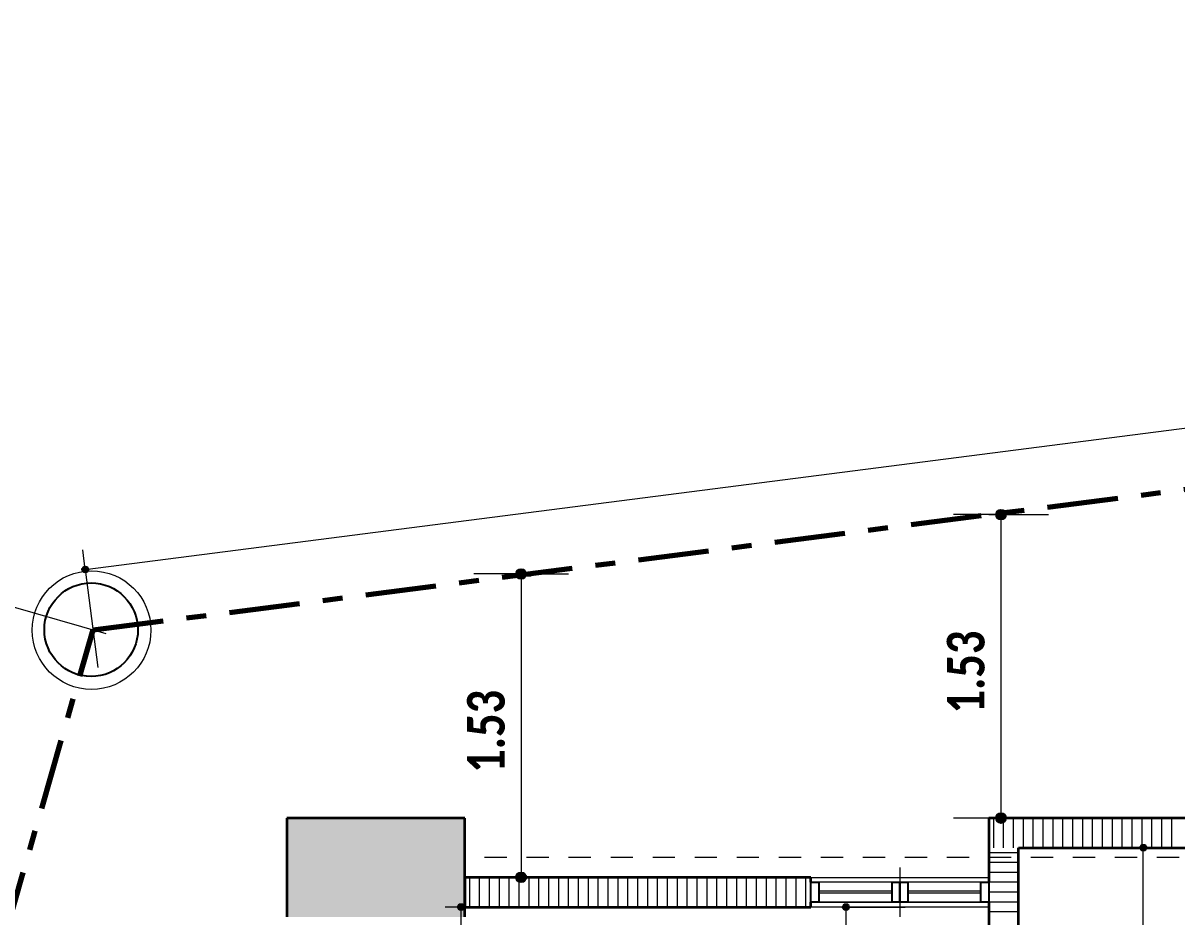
# Model space of a CAD drawing. Header units: metres. Extents: x -144 to 1000, y -717 to 29.
# Drawn here: x 595.15 to 600.99, y -548.68 to -544.15 of the extents above; entities that cross this region are included whole.
import ezdxf

# ---------------------------------------------------------------- set-up
doc = ezdxf.new("R2010")
doc.units = ezdxf.units.M
doc.linetypes.add('basculante modificado', pattern=[0.18, 0.1125, -0.0675])
doc.linetypes.add('Dash Dot 3_16_', pattern=[0.595313, 0.357187, -0.119063, 0, -0.119063])
doc.layers.get('0').update_dxf_attribs({"color": 1})
for name, color, linetype, lineweight in [('A-ANNO-DIMS', 1, 'Continuous', 9), ('A-DETL', 1, 'Continuous', 9), ('A-DETL-GENF', 1, 'Continuous', 9), ('A-DETL-THIN', 1, 'Continuous', 9), ('A-GLAZ', 1, 'Continuous', 9), ('A-WALL', 4, 'Continuous', 9), ('S-COLS', 7, 'Continuous', 9)]:
    doc.layers.add(name, color=color, linetype=linetype, lineweight=lineweight)
doc.layers.add('A-WALL-PATT', color=7, linetype='Continuous', lineweight=35, true_color=0x9c9c9c)
doc.styles.add('Calibri_B_7', font='calibrib.ttf', dxfattribs={"width": 0.8, "height": 0.18})

# ---------------------------------------------------------------- blocks, each defined once
blk = doc.blocks.new('A$C4d52d4f2')
blk.add_circle((-0.306642, -0.168692), 0.00238)
blk = doc.blocks.new('P')
at = {"layer": 'A-ANNO-DIMS', "lineweight": 25, "true_color": 0x0000ff}
h = blk.add_hatch(color=5, dxfattribs=at)
edge = h.paths.add_edge_path()
edge.add_arc((595.6732, -483.6342), 0.025, 0, 360)
h = blk.add_hatch(color=5, dxfattribs=at)
edge = h.paths.add_edge_path()
edge.add_arc((591.0425, -483.9117), 0.015, 0, 360)
h = blk.add_hatch(color=5, dxfattribs=at)
edge = h.paths.add_edge_path()
edge.add_arc((593.2468, -483.9342), 0.025, 0, 360)
h = blk.add_hatch(color=5, dxfattribs=at)
edge = h.paths.add_edge_path()
edge.add_arc((595.6732, -485.1688), 0.025, 0, 360)
at = {"layer": 'A-ANNO-DIMS', "lineweight": 25}
h = blk.add_hatch(color=256, dxfattribs=at)
edge = h.paths.add_edge_path()
edge.add_arc((596.3931, -485.3188), 0.015, 0, 360)
at = {"layer": 'A-ANNO-DIMS', "lineweight": 25, "true_color": 0x0000ff}
h = blk.add_hatch(color=5, dxfattribs=at)
edge = h.paths.add_edge_path()
edge.add_arc((593.2468, -485.4688), 0.025, 0, 360)
at = {"layer": 'A-ANNO-DIMS', "lineweight": 25}
h = blk.add_hatch(color=256, dxfattribs=at)
edge = h.paths.add_edge_path()
edge.add_arc((592.9428, -485.6188), 0.015, 0, 360)
h = blk.add_hatch(color=256, dxfattribs=at)
edge = h.paths.add_edge_path()
edge.add_arc((594.8891, -485.6188), 0.015, 0, 360)
at = {"layer": 'S-COLS', "true_color": 0x5b5b5b}
h = blk.add_hatch(color=251, dxfattribs=at)
h.paths.add_polyline_path([(591.8622, -505.1188), (592.3622, -505.1188), (592.3622, -504.2188), (591.8622, -504.2188), (591.8622, -504.9427)])
h.paths.add_polyline_path([(610.1601, -505.1188), (610.162, -505.1188), (610.162, -504.2188), (609.662, -504.2188), (609.662, -505.1188), (610.0712, -505.1188)])
h.paths.add_polyline_path([(600.0622, -505.1187), (600.0622, -504.2187), (599.5622, -504.2187), (599.5622, -505.1187)])
h.paths.add_polyline_path([(595.762, -497.4187), (597.7621, -497.4187), (597.7618, -496.9188), (596.062, -496.9188), (596.062, -494.7688), (597.7623, -494.7688), (597.7618, -494.2688), (595.762, -494.2688), (595.762, -497.3959)])
h.paths.add_polyline_path([(592.1348, -497.4187), (592.3621, -497.4187), (592.3621, -496.7188), (591.8621, -496.7188), (591.8621, -497.4187), (591.9232, -497.4187)])
h.paths.add_polyline_path([(600.0621, -497.4187), (600.0621, -496.5187), (599.5621, -496.5187), (599.5621, -497.4187)])
h.paths.add_polyline_path([(605.9709, -497.4187), (606.3623, -497.4187), (606.3623, -494.2687), (605.8623, -494.2687), (605.8623, -497.4187)])
h.paths.add_polyline_path([(609.7623, -497.4187), (610.1623, -497.4187), (610.1623, -496.7188), (609.7623, -496.7188), (609.7623, -496.9461)])
h.paths.add_polyline_path([(599.5623, -495.1688), (600.0623, -495.1688), (600.0623, -494.2688), (599.5623, -494.2688), (599.5623, -495.1468)])
h.paths.add_polyline_path([(592.137, -494.9688), (592.362, -494.9688), (592.362, -494.2677), (591.862, -494.2688), (591.862, -494.9688), (591.8813, -494.9688)])
h.paths.add_polyline_path([(609.8433, -494.9688), (610.1623, -494.9688), (610.1623, -494.2677), (609.7623, -494.2677), (609.7623, -494.9688)])
h.paths.add_polyline_path([(599.6372, -486.2688), (600.0622, -486.2688), (600.0622, -485.3688), (599.5622, -485.3688), (599.5622, -486.2688)])
h.paths.add_polyline_path([(609.9851, -486.2688), (610.1622, -486.2688), (610.1622, -485.3688), (609.6622, -485.3688), (609.6622, -486.2688), (609.9268, -486.2688)])
h.paths.add_polyline_path([(592.4922, -485.6688), (592.9622, -485.6688), (592.9622, -485.1688), (592.0622, -485.1688), (592.0622, -485.6688), (592.4872, -485.6688)])
at = {"layer": 'A-ANNO-DIMS', "color": 5, "true_color": 0x0000ff}
for p, q in [((591.0425, -483.9117), (612.5179, -481.1479)), ((595.6732, -483.6342), (595.4332, -483.6342)), ((595.6732, -483.6342), (595.6732, -485.1688)), ((595.6732, -483.6342), (595.9132, -483.6342)), ((591.0425, -483.9117), (591.0298, -483.8125)), ((591.0425, -483.9117), (591.1063, -484.4076)), ((593.2468, -483.9342), (593.0068, -483.9342)), ((593.2468, -483.9342), (593.2468, -485.4688)), ((593.2468, -483.9342), (593.4868, -483.9342)), ((590.6665, -484.0979), (591.147, -484.236)), ((595.6732, -485.1688), (595.4332, -485.1688)), ((595.6732, -485.1688), (595.9132, -485.1688)), ((593.2468, -485.4688), (593.0068, -485.4688)), ((593.2468, -485.4688), (593.4868, -485.4688))]:
    blk.add_line(p, q, dxfattribs=at)
at = {"layer": 'A-ANNO-DIMS'}
for p, q in [((596.3931, -485.3188), (596.0931, -485.3188)), ((596.3931, -488.6688), (596.3931, -485.3188)), ((596.3931, -485.3188), (596.4731, -485.3188)), ((592.9428, -485.6188), (592.8628, -485.6188)), ((592.9428, -486.8688), (592.9428, -485.6188)), ((592.9428, -485.6188), (593.2428, -485.6188)), ((594.8891, -485.6188), (594.8091, -485.6188)), ((594.8891, -485.6188), (594.8891, -488.6688)), ((594.8891, -485.6188), (595.1891, -485.6188))]:
    blk.add_line(p, q, dxfattribs=at)
at = {"layer": 'A-ANNO-DIMS', "color": 5, "lineweight": 25, "true_color": 0x0000ff}
for centre, radius in [((595.6732, -483.6342), 0.025), ((591.0425, -483.9117), 0.015), ((593.2468, -483.9342), 0.025), ((595.6732, -485.1688), 0.025), ((593.2468, -485.4688), 0.025)]:
    blk.add_circle(centre, radius, dxfattribs=at)
at = {"layer": 'A-ANNO-DIMS', "lineweight": 25}
for centre in [(596.3931, -485.3188), (592.9428, -485.6188), (594.8891, -485.6188)]:
    blk.add_circle(centre, 0.015, dxfattribs=at)
at = {"layer": 'A-DETL', "color": 7, "linetype": 'Dash Dot 3_16_', "lineweight": 70}
for p, q in [((591.0818, -484.2172), (612.5573, -481.4535)), ((584.101, -508.5091), (591.0818, -484.2172))]:
    blk.add_line(p, q, dxfattribs=at)
at = {"layer": 'A-DETL', "color": 253, "true_color": 0xb6b6b6}
for p, q in [((595.6122, -483.6342), (595.6722, -483.6342)), ((593.1858, -483.9342), (593.2458, -483.9342)), ((593.2381, -483.9429), (593.2981, -483.9429))]:
    blk.add_line(p, q, dxfattribs=at)
at = {"layer": 'A-DETL', "color": 7, "linetype": 'basculante modificado'}
blk.add_line((599.5495, -485.3688), (592.9622, -485.3688), dxfattribs=at)
at = {"layer": 'A-DETL-GENF', "lineweight": 25}
for p, q in [((594.7122, -485.4938), (594.7522, -485.4938)), ((594.7122, -485.5938), (594.7122, -485.4938)), ((594.7522, -485.4938), (594.7522, -485.5938)), ((595.1222, -485.4938), (595.1622, -485.4938)), ((595.1222, -485.5938), (595.1222, -485.4938)), ((595.1622, -485.4938), (595.1622, -485.5938)), ((595.1622, -485.4938), (595.2022, -485.4938)), ((595.1622, -485.5938), (595.1622, -485.4938)), ((595.2022, -485.4938), (595.2022, -485.5938)), ((595.5722, -485.4938), (595.6122, -485.4938)), ((595.5722, -485.5938), (595.5722, -485.4938)), ((595.6122, -485.4938), (595.6122, -485.5938)), ((594.7522, -485.5938), (594.7122, -485.5938)), ((595.1622, -485.5938), (595.1222, -485.5938)), ((595.2022, -485.5938), (595.1622, -485.5938)), ((595.6122, -485.5938), (595.5722, -485.5938))]:
    blk.add_line(p, q, dxfattribs=at)
at = {"layer": 'A-DETL-GENF'}
for p, q in [((595.1222, -485.4938), (594.7522, -485.4938)), ((595.5722, -485.4938), (595.2022, -485.4938)), ((595.1222, -485.5388), (594.7522, -485.5388)), ((595.1222, -485.5488), (594.7522, -485.5488)), ((595.1222, -485.5938), (594.7522, -485.5938)), ((595.5722, -485.5388), (595.2022, -485.5388)), ((595.5722, -485.5488), (595.2022, -485.5488)), ((595.5722, -485.5938), (595.2022, -485.5938))]:
    blk.add_line(p, q, dxfattribs=at)
at = {"layer": 'A-DETL-THIN'}
blk.add_circle((591.0744, -484.2182), 0.3, dxfattribs=at)
at = {"layer": 'A-GLAZ'}
for p, q in [((595.1622, -485.4188), (595.1622, -485.6688)), ((594.7122, -485.5938), (594.7122, -485.4938)), ((595.1622, -485.4938), (594.7122, -485.4938)), ((595.1622, -485.5938), (595.1622, -485.4938)), ((595.1622, -485.5938), (595.1622, -485.4938)), ((595.6122, -485.4938), (595.1622, -485.4938)), ((595.6122, -485.5938), (595.6122, -485.4938)), ((594.7122, -485.5938), (595.1622, -485.5938)), ((595.1622, -485.5938), (595.6122, -485.5938))]:
    blk.add_line(p, q, dxfattribs=at)
at = {"layer": 'A-WALL', "lineweight": 35}
for p, q in [((596.6122, -485.1688), (595.6122, -485.1688)), ((595.6122, -485.1688), (595.6122, -485.4938)), ((595.7622, -485.3188), (596.6122, -485.3188)), ((595.7622, -488.8188), (595.7622, -485.3188)), ((594.7122, -485.4688), (592.9622, -485.4688)), ((592.9622, -485.4688), (592.9622, -485.6188)), ((594.7122, -485.4938), (594.7122, -485.4688)), ((594.7122, -485.6188), (594.7122, -485.5938)), ((595.6122, -485.5938), (595.6122, -488.6688)), ((592.9622, -485.6188), (594.7122, -485.6188))]:
    blk.add_line(p, q, dxfattribs=at)
at = {"layer": 'A-WALL'}
for p, q in [((594.7122, -485.4688), (595.6122, -485.4688)), ((595.6122, -485.6188), (594.7122, -485.6188))]:
    blk.add_line(p, q, dxfattribs=at)
at = {"layer": 'A-WALL-PATT', "color": 8, "lineweight": 5, "true_color": 0x727272}
for p, q in [((595.6368, -485.3188), (595.6368, -485.1688)), ((595.6868, -485.3188), (595.6868, -485.1688)), ((595.7368, -485.3188), (595.7368, -485.1688)), ((595.7868, -485.3188), (595.7868, -485.1688)), ((595.8368, -485.3188), (595.8368, -485.1688)), ((595.8868, -485.3188), (595.8868, -485.1688)), ((595.9368, -485.3188), (595.9368, -485.1688)), ((595.9868, -485.3188), (595.9868, -485.1688)), ((596.0368, -485.3188), (596.0368, -485.1688)), ((596.0868, -485.3188), (596.0868, -485.1688)), ((596.1368, -485.3188), (596.1368, -485.1688)), ((596.1868, -485.3188), (596.1868, -485.1688)), ((596.2368, -485.3188), (596.2368, -485.1688)), ((596.2868, -485.3188), (596.2868, -485.1688)), ((596.3368, -485.3188), (596.3368, -485.1688)), ((596.3868, -485.3188), (596.3868, -485.1688)), ((596.4368, -485.3188), (596.4368, -485.1688)), ((596.4868, -485.3188), (596.4868, -485.1688)), ((596.5368, -485.3188), (596.5368, -485.1688)), ((595.7622, -485.3438), (595.6122, -485.3438)), ((595.7622, -485.3938), (595.6122, -485.3938)), ((592.9868, -485.6188), (592.9868, -485.4688)), ((593.0368, -485.6188), (593.0368, -485.4688)), ((593.0868, -485.6188), (593.0868, -485.4688)), ((593.1368, -485.6188), (593.1368, -485.4688)), ((593.1868, -485.6188), (593.1868, -485.4688)), ((593.2368, -485.6188), (593.2368, -485.4688)), ((593.2868, -485.6188), (593.2868, -485.4688)), ((593.3368, -485.6188), (593.3368, -485.4688)), ((593.3868, -485.6188), (593.3868, -485.4688)), ((593.4368, -485.6188), (593.4368, -485.4688)), ((593.4868, -485.6188), (593.4868, -485.4688)), ((593.5368, -485.6188), (593.5368, -485.4688)), ((593.5868, -485.6188), (593.5868, -485.4688)), ((593.6368, -485.6188), (593.6368, -485.4688)), ((593.6868, -485.6188), (593.6868, -485.4688)), ((593.7368, -485.6188), (593.7368, -485.4688)), ((593.7868, -485.6188), (593.7868, -485.4688)), ((593.8368, -485.6188), (593.8368, -485.4688)), ((593.8868, -485.6188), (593.8868, -485.4688)), ((593.9368, -485.6188), (593.9368, -485.4688)), ((593.9868, -485.6188), (593.9868, -485.4688)), ((594.0368, -485.6188), (594.0368, -485.4688)), ((594.0868, -485.6188), (594.0868, -485.4688)), ((594.1368, -485.6188), (594.1368, -485.4688)), ((594.1868, -485.6188), (594.1868, -485.4688)), ((594.2368, -485.6188), (594.2368, -485.4688)), ((594.2868, -485.6188), (594.2868, -485.4688)), ((594.3368, -485.6188), (594.3368, -485.4688)), ((594.3868, -485.6188), (594.3868, -485.4688)), ((594.4368, -485.6188), (594.4368, -485.4688)), ((594.4868, -485.6188), (594.4868, -485.4688)), ((594.5368, -485.6188), (594.5368, -485.4688)), ((594.5868, -485.6188), (594.5868, -485.4688)), ((594.6368, -485.6188), (594.6368, -485.4688)), ((594.6868, -485.6188), (594.6868, -485.4688)), ((595.7622, -485.4438), (595.6122, -485.4438)), ((595.7622, -485.4938), (595.6122, -485.4938)), ((595.7622, -485.5438), (595.6122, -485.5438)), ((595.7622, -485.5938), (595.6122, -485.5938)), ((595.7622, -485.6438), (595.6122, -485.6438))]:
    blk.add_line(p, q, dxfattribs=at)
at = {"layer": 'S-COLS', "lineweight": 35}
for p, q in [((592.9622, -485.1688), (592.0622, -485.1688)), ((592.0622, -485.1688), (592.0622, -485.6688)), ((592.9622, -485.6688), (592.9622, -485.1688))]:
    blk.add_line(p, q, dxfattribs=at)
at = {"layer": 'A-ANNO-DIMS', "color": 5, "true_color": 0x0000ff, "char_height": 0.19, "width": 0.572076, "attachment_point": 1, "rotation": 90, "line_spacing_factor": 1.158048, "style": 'Calibri_B_7'}
for insert in [(595.3998, -484.6399), (592.9734, -484.9399)]:
    blk.add_mtext('1.53', dxfattribs=dict(at, insert=insert))

msp = doc.modelspace()

# ---------------------------------------------------------------- block references
at = {"xscale": 99.43160273753426, "yscale": 99.43160273753426, "zscale": 99.43160273753426}
msp.add_blockref('A$C4d52d4f2', (625.9859, -530.4501), dxfattribs=at)
at = {"color": 3}
msp.add_blockref('P', (4.4238, -63.007), dxfattribs=at)

doc.saveas('drawing.dxf')
